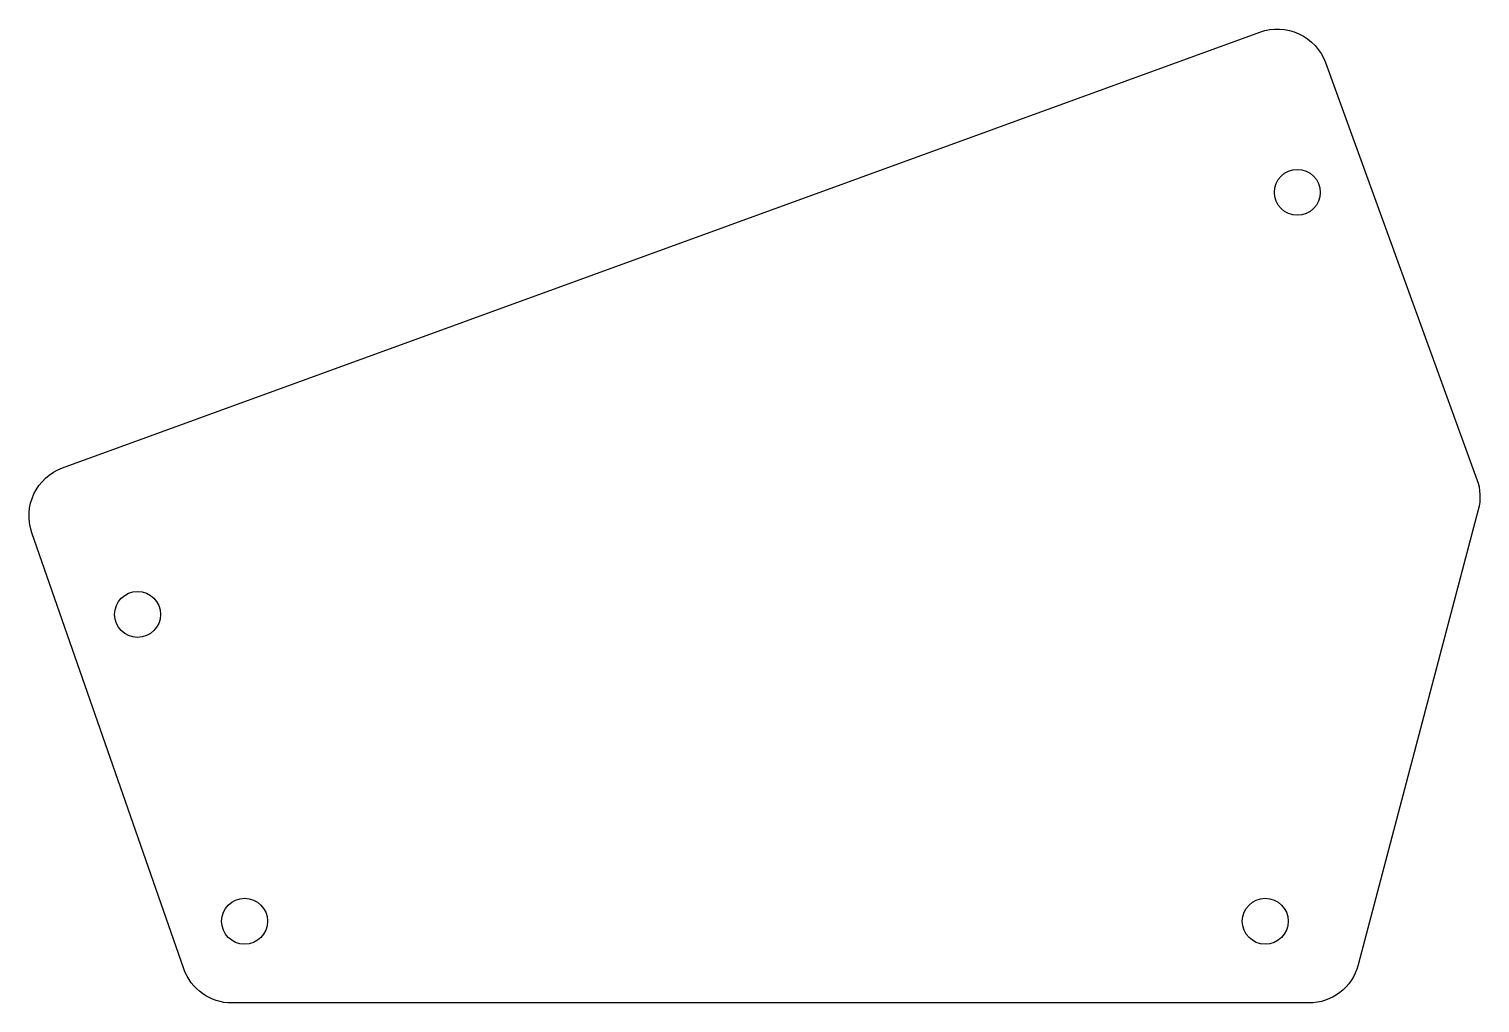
# Model space of a CAD drawing. Header units: millimetres. Extents: x -73 to 69, y 0 to 95.
import ezdxf

# ---------------------------------------------------------------- set-up
doc = ezdxf.new("R2010")
doc.units = ezdxf.units.MM
doc.layers.get('0').update_dxf_attribs({"linetype": 'CONTINUOUS'})

msp = doc.modelspace()

# ---------------------------------------------------------------- linework, layer by layer
msp.add_lwpolyline([(69.07, 51.26, -0.152955), (69.2, 48.28), (57.43, 3.72, -0.340452), (52.6, 0), (-52.9, 0, -0.319045), (-57.62, 3.35), (-72.51, 46.05, -0.410283), (-69.49, 52.4), (47.81, 95.07, -0.414214), (54.22, 92.08)], format="xyb", close=True)
for centre in [(51.47, 79.38), (-62.15, 38.05), (-51.67, 8), (48.33, 8)]:
    msp.add_circle(centre, 2.25)

doc.saveas('drawing.dxf')
